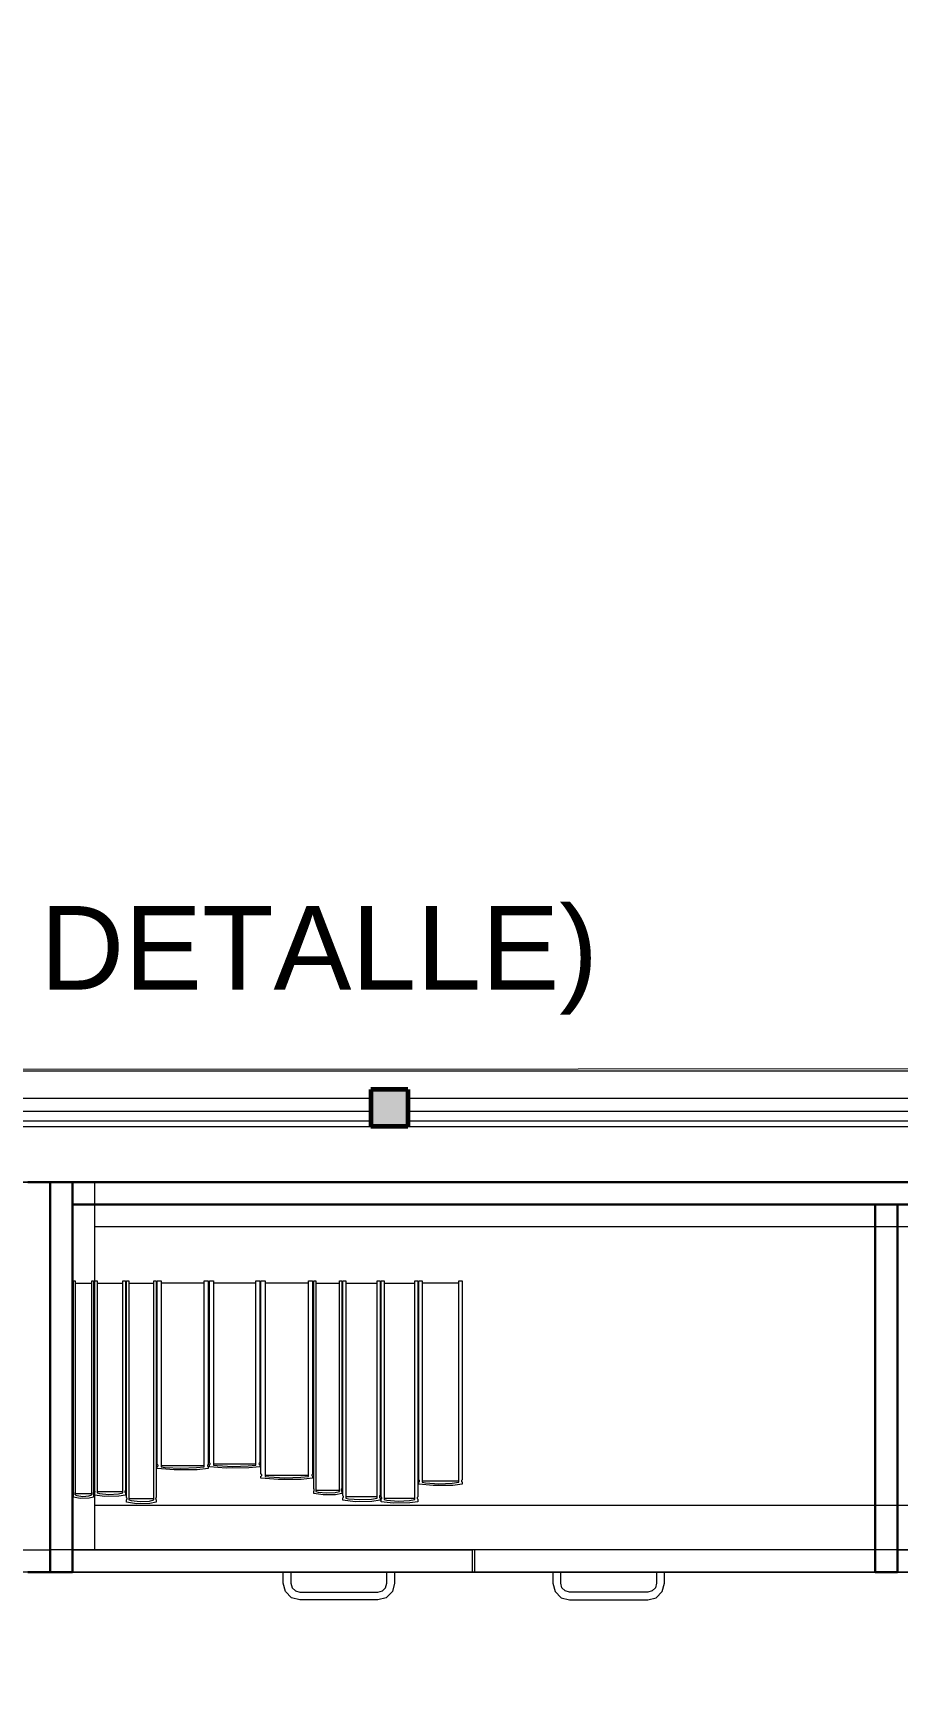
# Model space of a CAD drawing. Header units: inches. Extents: x -19 to 5698, y -728 to 92.
# Drawn here: x 324.501 to 325.276, y 35.844 to 37.327 of the extents above; entities that cross this region are included whole.
import ezdxf

# ---------------------------------------------------------------- set-up
doc = ezdxf.new("R2010")
doc.units = ezdxf.units.IN
doc.header["$MEASUREMENT"] = 0
doc.set_wipeout_variables(frame=1)
doc.linetypes.add('HIDDEN', pattern=[0.375, 0.25, -0.125])
doc.linetypes.add('Wipeout_Contour', pattern=[1, 0, -1])
doc.layers.add('00 conduct tomacorr', color=120, linetype='HIDDEN', lineweight=30)
for name, color, linetype in [('02 _ ARQ _ ZON _ Espacio.3D', 7, 'Continuous'), ('Acabado - Muros', 7, 'Continuous'), ('Interior - Mobiliario', 7, 'Continuous'), ('Notas - Etiquetas', 7, 'Continuous')]:
    doc.layers.add(name, color=color, linetype=linetype)
doc.styles.add('Estilo_Generado_4', font='swisse.ttf')
pattern_1 = [(0, (277.50006, 1e-08), (0, 0.030000001), [])]

msp = doc.modelspace()

# ---------------------------------------------------------------- linework, layer by layer
at = {"layer": '02 _ ARQ _ ZON _ Espacio.3D', "color": 254, "linetype": 'Continuous', "lineweight": 0, "flags": 128}
for points in [[(322.07, 31), (322.07, 29.7), (328.0701, 29.7), (328.0701, 30.2), (328.57, 30.2), (328.5701, 30.7), (328.92, 30.7), (328.92, 31.899), (330.2701, 31.899), (330.2701, 32.9963), (328.92, 32.9963), (328.9203, 36.3463), (321.57, 36.3463), (321.57, 39.4), (321.17, 39.4), (321.17, 39.75), (317.27, 39.75), (317.27, 29.75), (320.97, 29.75), (320.97, 30.2), (321.57, 30.2), (321.57, 31)], [(322.07, 39), (321.62, 39), (321.62, 36.3963), (328.9201, 36.4), (328.9201, 39), (328.57, 39), (328.57, 39.4), (328.17, 39.4), (328.17, 39.75), (322.07, 39.75)]]:
    msp.add_lwpolyline(points, close=True, dxfattribs=at)
at = {"layer": 'Interior - Mobiliario', "color": 175, "linetype": 'Continuous', "lineweight": 13}
for p, q in [((324.5359, 36.2763), (325.9959, 36.2763)), ((324.5359, 35.9663), (324.5359, 36.2763)), ((324.5559, 36.0063), (324.5559, 36.2563)), ((324.5533, 36.0156), (324.5533, 36.2076)), ((324.5533, 36.2076), (324.5548, 36.2076)), ((324.5548, 36.2076), (324.5548, 36.0179)), ((324.5558, 36.0197), (324.5558, 36.2076)), ((324.5558, 36.2076), (324.558, 36.2076)), ((324.558, 36.2076), (324.558, 36.0174)), ((324.558, 36.2057), (324.5812, 36.2057)), ((324.5812, 36.0174), (324.5812, 36.2076)), ((324.5812, 36.2076), (324.5834, 36.2076)), ((324.5834, 36.2076), (324.5834, 36.0197)), ((324.5844, 36.0134), (324.5844, 36.2076)), ((324.5844, 36.2076), (324.5865, 36.2076)), ((324.5865, 36.2076), (324.5865, 36.0111)), ((324.5865, 36.2057), (324.6089, 36.2057)), ((324.6089, 36.0111), (324.6089, 36.2076)), ((324.6089, 36.2076), (324.611, 36.2076)), ((324.611, 36.2076), (324.611, 36.0134)), ((324.612, 36.0429), (324.612, 36.2076)), ((324.612, 36.2076), (324.6156, 36.2076)), ((324.6156, 36.2076), (324.6156, 36.0408)), ((324.6156, 36.206), (324.6541, 36.206)), ((324.6541, 36.0408), (324.6541, 36.2076)), ((324.6541, 36.2076), (324.6577, 36.2076)), ((324.6577, 36.2076), (324.6577, 36.0429)), ((324.6587, 36.0444), (324.6587, 36.2076)), ((324.6587, 36.2076), (324.6623, 36.2076)), ((324.6623, 36.2076), (324.6623, 36.0424)), ((324.6623, 36.206), (324.7004, 36.206)), ((324.7004, 36.0424), (324.7004, 36.2076)), ((324.7004, 36.2076), (324.704, 36.2076)), ((324.704, 36.2076), (324.704, 36.0444)), ((324.705, 36.0343), (324.705, 36.2076)), ((324.705, 36.2076), (324.7087, 36.2076)), ((324.7087, 36.2076), (324.7087, 36.0322)), ((324.7087, 36.2059), (324.7476, 36.2059)), ((324.7476, 36.0322), (324.7476, 36.2076)), ((324.7476, 36.2076), (324.7513, 36.2076)), ((324.7513, 36.2076), (324.7513, 36.0343)), ((324.7523, 36.0211), (324.7523, 36.2076)), ((324.7523, 36.2076), (324.7543, 36.2076)), ((324.7543, 36.2076), (324.7543, 36.0188)), ((324.7543, 36.2057), (324.7754, 36.2057)), ((324.7754, 36.0188), (324.7754, 36.2076)), ((324.7754, 36.2076), (324.7774, 36.2076)), ((324.7774, 36.2076), (324.7774, 36.0211)), ((324.7784, 36.0152), (324.7784, 36.2076)), ((324.7784, 36.2076), (324.781, 36.2076)), ((324.781, 36.2076), (324.781, 36.0128)), ((324.781, 36.2057), (324.8091, 36.2057)), ((324.8091, 36.0128), (324.8091, 36.2076)), ((324.8091, 36.2076), (324.8118, 36.2076)), ((324.8118, 36.2076), (324.8118, 36.0152)), ((324.8128, 36.0139), (324.8128, 36.2076)), ((324.8128, 36.2076), (324.8154, 36.2076)), ((324.8154, 36.2076), (324.8154, 36.0115)), ((324.8154, 36.2057), (324.843, 36.2057)), ((324.843, 36.0115), (324.843, 36.2076)), ((324.843, 36.2076), (324.8456, 36.2076)), ((324.8456, 36.2076), (324.8456, 36.0139)), ((324.8466, 36.0291), (324.8466, 36.2076)), ((324.8466, 36.2076), (324.8497, 36.2076)), ((324.8497, 36.2076), (324.8497, 36.0269)), ((324.8497, 36.2058), (324.8824, 36.2058)), ((324.8824, 36.0269), (324.8824, 36.2076)), ((324.8824, 36.2076), (324.8855, 36.2076)), ((324.8855, 36.2076), (324.8855, 36.0291)), ((324.6122, 36.0428), (324.612, 36.0429)), ((324.612, 36.041), (324.6122, 36.0411)), ((324.612, 36.0392), (324.612, 36.041)), ((324.6272, 36.038), (324.612, 36.0392)), ((324.6124, 36.0425), (324.6122, 36.0428)), ((324.6122, 36.0411), (324.6125, 36.0413)), ((324.6126, 36.0423), (324.6124, 36.0425)), ((324.6125, 36.0413), (324.6127, 36.0416)), ((324.6127, 36.0421), (324.6126, 36.0423)), ((324.6128, 36.0418), (324.6127, 36.0421)), ((324.6127, 36.0416), (324.6128, 36.0418)), ((324.6541, 36.0417), (324.6156, 36.0417)), ((324.6156, 36.0408), (324.6191, 36.0403)), ((324.6191, 36.0403), (324.6331, 36.0396)), ((324.6477, 36.0382), (324.6272, 36.038)), ((324.6331, 36.0396), (324.6472, 36.0401)), ((324.6472, 36.0401), (324.6541, 36.0408)), ((324.6577, 36.0392), (324.6477, 36.0382)), ((324.6572, 36.0425), (324.657, 36.0423)), ((324.657, 36.0423), (324.657, 36.042)), ((324.657, 36.042), (324.657, 36.0418)), ((324.657, 36.0418), (324.6571, 36.0415)), ((324.6571, 36.0415), (324.6573, 36.0413)), ((324.6575, 36.0427), (324.6572, 36.0425)), ((324.6573, 36.0413), (324.6575, 36.0411)), ((324.6577, 36.0429), (324.6575, 36.0427)), ((324.6575, 36.0411), (324.6577, 36.041)), ((324.6577, 36.041), (324.6577, 36.0392)), ((324.6589, 36.0443), (324.6587, 36.0444)), ((324.6587, 36.0425), (324.659, 36.0427)), ((324.6587, 36.0407), (324.6587, 36.0425)), ((324.6738, 36.0396), (324.6587, 36.0407)), ((324.6592, 36.0441), (324.6589, 36.0443)), ((324.659, 36.0427), (324.6592, 36.0429)), ((324.6594, 36.0439), (324.6592, 36.0441)), ((324.6592, 36.0429), (324.6594, 36.0431)), ((324.6595, 36.0436), (324.6594, 36.0439)), ((324.6594, 36.0431), (324.6595, 36.0434)), ((324.6595, 36.0434), (324.6595, 36.0436)), ((324.7004, 36.0432), (324.6623, 36.0432)), ((324.6623, 36.0424), (324.6658, 36.0419)), ((324.6658, 36.0419), (324.6797, 36.0412)), ((324.6941, 36.0398), (324.6738, 36.0396)), ((324.6797, 36.0412), (324.6936, 36.0416)), ((324.6936, 36.0416), (324.7004, 36.0424)), ((324.704, 36.0407), (324.6941, 36.0398)), ((324.7033, 36.0438), (324.7032, 36.0436)), ((324.7032, 36.0436), (324.7033, 36.0433)), ((324.7035, 36.044), (324.7033, 36.0438)), ((324.7033, 36.0433), (324.7034, 36.0431)), ((324.7034, 36.0431), (324.7036, 36.0428)), ((324.7038, 36.0443), (324.7035, 36.044)), ((324.7036, 36.0428), (324.7038, 36.0426)), ((324.704, 36.0444), (324.7038, 36.0443)), ((324.7038, 36.0426), (324.704, 36.0425)), ((324.704, 36.0425), (324.704, 36.0407)), ((324.7052, 36.0342), (324.705, 36.0343)), ((324.705, 36.0324), (324.7053, 36.0325)), ((324.705, 36.0305), (324.705, 36.0324)), ((324.7204, 36.0293), (324.705, 36.0305)), ((324.7055, 36.034), (324.7052, 36.0342)), ((324.7053, 36.0325), (324.7055, 36.0328)), ((324.7057, 36.0338), (324.7055, 36.034)), ((324.7055, 36.0328), (324.7057, 36.033)), ((324.7058, 36.0335), (324.7057, 36.0338)), ((324.7057, 36.033), (324.7058, 36.0333)), ((324.7058, 36.0333), (324.7058, 36.0335)), ((324.7476, 36.0331), (324.7087, 36.0331)), ((324.7087, 36.0322), (324.7122, 36.0317)), ((324.7122, 36.0317), (324.7264, 36.031)), ((324.7264, 36.031), (324.7407, 36.0314)), ((324.7407, 36.0314), (324.7476, 36.0322)), ((324.7513, 36.0305), (324.7412, 36.0295)), ((324.7506, 36.0337), (324.7505, 36.0335)), ((324.7505, 36.0335), (324.7505, 36.0332)), ((324.7505, 36.0332), (324.7507, 36.0329)), ((324.7508, 36.034), (324.7506, 36.0337)), ((324.7507, 36.0329), (324.7509, 36.0327)), ((324.7511, 36.0342), (324.7508, 36.034)), ((324.7509, 36.0327), (324.7511, 36.0325)), ((324.7513, 36.0343), (324.7511, 36.0342)), ((324.7511, 36.0325), (324.7513, 36.0324)), ((324.7513, 36.0324), (324.7513, 36.0305)), ((324.5506, 36.0147), (324.5533, 36.0156)), ((324.5546, 36.0175), (324.5545, 36.0172)), ((324.5545, 36.0172), (324.5545, 36.0169)), ((324.5545, 36.0169), (324.5545, 36.0167)), ((324.5545, 36.0167), (324.5545, 36.0164)), ((324.5545, 36.0164), (324.5546, 36.0161)), ((324.5547, 36.0177), (324.5546, 36.0175)), ((324.5546, 36.0161), (324.5547, 36.0159)), ((324.5548, 36.0179), (324.5547, 36.0177)), ((324.5547, 36.0159), (324.5548, 36.0158)), ((324.5548, 36.0158), (324.5548, 36.0136)), ((324.5559, 36.0196), (324.5558, 36.0197)), ((324.5558, 36.0176), (324.5559, 36.0177)), ((324.5558, 36.0155), (324.5558, 36.0176)), ((324.565, 36.0142), (324.5558, 36.0155)), ((324.556, 36.0194), (324.5559, 36.0196)), ((324.5559, 36.0177), (324.5561, 36.018)), ((324.5561, 36.0191), (324.556, 36.0194)), ((324.5562, 36.0188), (324.5561, 36.0191)), ((324.5561, 36.018), (324.5562, 36.0183)), ((324.5562, 36.0185), (324.5562, 36.0188)), ((324.5562, 36.0183), (324.5562, 36.0185)), ((324.5812, 36.0184), (324.558, 36.0184)), ((324.558, 36.0174), (324.5601, 36.0168)), ((324.5601, 36.0168), (324.5685, 36.016)), ((324.5685, 36.016), (324.5771, 36.0165)), ((324.5771, 36.0165), (324.5812, 36.0174)), ((324.5834, 36.0155), (324.5774, 36.0144)), ((324.5831, 36.0193), (324.583, 36.019)), ((324.583, 36.019), (324.583, 36.0188)), ((324.583, 36.0188), (324.583, 36.0185)), ((324.583, 36.0185), (324.583, 36.0182)), ((324.583, 36.0182), (324.5831, 36.0179)), ((324.5833, 36.0195), (324.5831, 36.0193)), ((324.5831, 36.0179), (324.5833, 36.0177)), ((324.5834, 36.0197), (324.5833, 36.0195)), ((324.5833, 36.0177), (324.5834, 36.0176)), ((324.5834, 36.0176), (324.5834, 36.0155)), ((324.7412, 36.0295), (324.7204, 36.0293)), ((324.7524, 36.021), (324.7523, 36.0211)), ((324.7523, 36.019), (324.7524, 36.0191)), ((324.7523, 36.0169), (324.7523, 36.019)), ((324.7607, 36.0156), (324.7523, 36.0169)), ((324.7526, 36.0207), (324.7524, 36.021)), ((324.7524, 36.0191), (324.7526, 36.0194)), ((324.7527, 36.0205), (324.7526, 36.0207)), ((324.7526, 36.0194), (324.7527, 36.0196)), ((324.7527, 36.0202), (324.7527, 36.0205)), ((324.7527, 36.0199), (324.7527, 36.0202)), ((324.7527, 36.0196), (324.7527, 36.0199)), ((324.7754, 36.0197), (324.7543, 36.0197)), ((324.7543, 36.0188), (324.7562, 36.0182)), ((324.7562, 36.0182), (324.7639, 36.0174)), ((324.7719, 36.0158), (324.7607, 36.0156)), ((324.7639, 36.0174), (324.7716, 36.0179)), ((324.7716, 36.0179), (324.7754, 36.0188)), ((324.7774, 36.0169), (324.7719, 36.0158)), ((324.7771, 36.0207), (324.777, 36.0204)), ((324.777, 36.0204), (324.777, 36.0201)), ((324.777, 36.0201), (324.777, 36.0198)), ((324.777, 36.0198), (324.777, 36.0196)), ((324.777, 36.0196), (324.7771, 36.0193)), ((324.7772, 36.0209), (324.7771, 36.0207)), ((324.7771, 36.0193), (324.7773, 36.0191)), ((324.7774, 36.0211), (324.7772, 36.0209)), ((324.7773, 36.0191), (324.7774, 36.019)), ((324.7774, 36.019), (324.7774, 36.0169)), ((324.8468, 36.029), (324.8466, 36.0291)), ((324.8466, 36.0271), (324.8468, 36.0272)), ((324.8466, 36.0251), (324.8466, 36.0271)), ((324.8596, 36.0239), (324.8466, 36.0251)), ((324.847, 36.0288), (324.8468, 36.029)), ((324.8468, 36.0272), (324.8471, 36.0275)), ((324.8472, 36.0285), (324.847, 36.0288)), ((324.8471, 36.0275), (324.8472, 36.0277)), ((324.8473, 36.0283), (324.8472, 36.0285)), ((324.8472, 36.0277), (324.8473, 36.028)), ((324.8473, 36.028), (324.8473, 36.0283)), ((324.8824, 36.0279), (324.8497, 36.0279)), ((324.8497, 36.0269), (324.8527, 36.0264)), ((324.8527, 36.0264), (324.8646, 36.0256)), ((324.877, 36.0241), (324.8596, 36.0239)), ((324.8646, 36.0256), (324.8766, 36.0261)), ((324.8766, 36.0261), (324.8824, 36.0269)), ((324.8855, 36.0251), (324.877, 36.0241)), ((324.8851, 36.0287), (324.8849, 36.0285)), ((324.8849, 36.0285), (324.8849, 36.0282)), ((324.8849, 36.0282), (324.8849, 36.0279)), ((324.8849, 36.0279), (324.885, 36.0277)), ((324.885, 36.0277), (324.8851, 36.0274)), ((324.8853, 36.029), (324.8851, 36.0287)), ((324.8851, 36.0274), (324.8854, 36.0272)), ((324.8855, 36.0291), (324.8853, 36.029)), ((324.8854, 36.0272), (324.8855, 36.0271)), ((324.8855, 36.0271), (324.8855, 36.0251)), ((324.5451, 36.0142), (324.5506, 36.0147)), ((324.5548, 36.0136), (324.5508, 36.0126)), ((324.5559, 35.9663), (324.5559, 36.0063)), ((324.5774, 36.0144), (324.565, 36.0142)), ((324.5845, 36.0133), (324.5844, 36.0134)), ((324.5844, 36.0112), (324.5846, 36.0114)), ((324.5844, 36.0091), (324.5844, 36.0112)), ((324.5933, 36.0077), (324.5844, 36.0091)), ((324.5847, 36.0131), (324.5845, 36.0133)), ((324.5846, 36.0114), (324.5847, 36.0116)), ((324.5848, 36.0128), (324.5847, 36.0131)), ((324.5847, 36.0116), (324.5848, 36.0119)), ((324.5849, 36.0125), (324.5848, 36.0128)), ((324.5848, 36.0119), (324.5849, 36.0122)), ((324.5849, 36.0122), (324.5849, 36.0125)), ((324.6089, 36.012), (324.5865, 36.012)), ((324.5865, 36.0111), (324.5886, 36.0105)), ((324.5886, 36.0105), (324.5967, 36.0096)), ((324.6052, 36.008), (324.5933, 36.0077)), ((324.5967, 36.0096), (324.6049, 36.0101)), ((324.6049, 36.0101), (324.6089, 36.0111)), ((324.611, 36.0091), (324.6052, 36.008)), ((324.6106, 36.0127), (324.6105, 36.0124)), ((324.6105, 36.0124), (324.6106, 36.0122)), ((324.6107, 36.013), (324.6106, 36.0127)), ((324.6106, 36.0122), (324.6106, 36.0119)), ((324.6106, 36.0119), (324.6107, 36.0116)), ((324.6108, 36.0133), (324.6107, 36.013)), ((324.6107, 36.0116), (324.6109, 36.0113)), ((324.611, 36.0134), (324.6108, 36.0133)), ((324.6109, 36.0113), (324.611, 36.0112)), ((324.611, 36.0112), (324.611, 36.0091)), ((324.7785, 36.0151), (324.7784, 36.0152)), ((324.7784, 36.013), (324.7785, 36.0131)), ((324.7784, 36.0108), (324.7784, 36.013)), ((324.7895, 36.0095), (324.7784, 36.0108)), ((324.7787, 36.0148), (324.7785, 36.0151)), ((324.7785, 36.0131), (324.7787, 36.0134)), ((324.7788, 36.0145), (324.7787, 36.0148)), ((324.7787, 36.0134), (324.7789, 36.0137)), ((324.7789, 36.0143), (324.7788, 36.0145)), ((324.7789, 36.014), (324.7789, 36.0143)), ((324.7789, 36.0137), (324.7789, 36.014)), ((324.8091, 36.0138), (324.781, 36.0138)), ((324.781, 36.0128), (324.7836, 36.0122)), ((324.7836, 36.0122), (324.7938, 36.0114)), ((324.8044, 36.0098), (324.7895, 36.0095)), ((324.7938, 36.0114), (324.8041, 36.0119)), ((324.8041, 36.0119), (324.8091, 36.0128)), ((324.8118, 36.0108), (324.8044, 36.0098)), ((324.8113, 36.0145), (324.8112, 36.0142)), ((324.8112, 36.0142), (324.8112, 36.0139)), ((324.8112, 36.0139), (324.8113, 36.0136)), ((324.8114, 36.0147), (324.8113, 36.0145)), ((324.8113, 36.0136), (324.8114, 36.0133)), ((324.8116, 36.015), (324.8114, 36.0147)), ((324.8114, 36.0133), (324.8116, 36.0131)), ((324.8118, 36.0152), (324.8116, 36.015)), ((324.8116, 36.0131), (324.8118, 36.013)), ((324.8118, 36.013), (324.8118, 36.0108)), ((324.8129, 36.0138), (324.8128, 36.0139)), ((324.8128, 36.0117), (324.8129, 36.0119)), ((324.8128, 36.0095), (324.8128, 36.0117)), ((324.8237, 36.0082), (324.8128, 36.0095)), ((324.8131, 36.0135), (324.8129, 36.0138)), ((324.8129, 36.0119), (324.8131, 36.0121)), ((324.8132, 36.0132), (324.8131, 36.0135)), ((324.8131, 36.0121), (324.8133, 36.0124)), ((324.8133, 36.013), (324.8132, 36.0132)), ((324.8133, 36.0127), (324.8133, 36.013)), ((324.8133, 36.0124), (324.8133, 36.0127)), ((324.843, 36.0125), (324.8154, 36.0125)), ((324.8154, 36.0115), (324.8179, 36.0109)), ((324.8179, 36.0109), (324.828, 36.0101)), ((324.8384, 36.0085), (324.8237, 36.0082)), ((324.828, 36.0101), (324.8381, 36.0106)), ((324.8381, 36.0106), (324.843, 36.0115)), ((324.8456, 36.0095), (324.8384, 36.0085)), ((324.8453, 36.0135), (324.8451, 36.0132)), ((324.8451, 36.0132), (324.8451, 36.0129)), ((324.8451, 36.0129), (324.8451, 36.0126)), ((324.8451, 36.0126), (324.8452, 36.0123)), ((324.8452, 36.0123), (324.8453, 36.012)), ((324.8455, 36.0137), (324.8453, 36.0135)), ((324.8453, 36.012), (324.8455, 36.0118)), ((324.8456, 36.0139), (324.8455, 36.0137)), ((324.8455, 36.0118), (324.8456, 36.0117)), ((324.8456, 36.0117), (324.8456, 36.0095)), ((325.9959, 35.9663), (324.5359, 35.9663)), ((324.8949, 35.9463), (324.8949, 35.9663)), ((324.8969, 35.9463), (324.8969, 35.9663)), ((324.7249, 35.9363), (324.7249, 35.9463)), ((324.7249, 35.9463), (324.7319, 35.9463)), ((324.7319, 35.9463), (324.7319, 35.9363)), ((324.8179, 35.9463), (324.8249, 35.9463)), ((324.8179, 35.9363), (324.8179, 35.9463)), ((324.8249, 35.9463), (324.8249, 35.9363)), ((324.9669, 35.9463), (324.9669, 35.9363)), ((324.9739, 35.9463), (324.9669, 35.9463)), ((324.9739, 35.9363), (324.9739, 35.9463)), ((325.0599, 35.9463), (325.0599, 35.9363)), ((325.0669, 35.9463), (325.0599, 35.9463)), ((325.0669, 35.9363), (325.0669, 35.9463)), ((324.7269, 35.9288), (324.7249, 35.9363)), ((324.7324, 35.9233), (324.7269, 35.9288)), ((324.7319, 35.9363), (324.733, 35.9323)), ((324.733, 35.9323), (324.7359, 35.9294)), ((324.7359, 35.9294), (324.7399, 35.9283)), ((324.7399, 35.9283), (324.8099, 35.9283)), ((324.8099, 35.9283), (324.8139, 35.9294)), ((324.8139, 35.9294), (324.8168, 35.9323)), ((324.8168, 35.9323), (324.8179, 35.9363)), ((324.8229, 35.9288), (324.8174, 35.9233)), ((324.8249, 35.9363), (324.8229, 35.9288)), ((324.9669, 35.9363), (324.9689, 35.9288)), ((324.9689, 35.9288), (324.9744, 35.9233)), ((324.975, 35.9323), (324.9739, 35.9363)), ((324.9779, 35.9294), (324.975, 35.9323)), ((324.9819, 35.9283), (324.9779, 35.9294)), ((325.0519, 35.9283), (324.9819, 35.9283)), ((325.0559, 35.9294), (325.0519, 35.9283)), ((325.0588, 35.9323), (325.0559, 35.9294)), ((325.0599, 35.9363), (325.0588, 35.9323)), ((325.0594, 35.9233), (325.0649, 35.9288)), ((325.0649, 35.9288), (325.0669, 35.9363)), ((324.7399, 35.9213), (324.7324, 35.9233)), ((324.8099, 35.9213), (324.7399, 35.9213)), ((324.8174, 35.9233), (324.8099, 35.9213)), ((324.9744, 35.9233), (324.9819, 35.9213)), ((324.9819, 35.9213), (325.0519, 35.9213)), ((325.0519, 35.9213), (325.0594, 35.9233))]:
    msp.add_line(p, q, dxfattribs=at)

# ---------------------------------------------------------------- texts
at = {"layer": 'Notas - Etiquetas', "color": 171, "linetype": 'Continuous', "lineweight": 13, "insert": (323.2319, 36.4953), "char_height": 0.075, "attachment_point": 4, "rotation": 360, "style": 'Estilo_Generado_4'}
msp.add_mtext('\\A1;{\\pql;\\fSwis721 Ex BT|b0|i0|c0|p34;TABIQUERIA FIJA 2 (VER DETALLE)\\fSwis721 Ex BT|b0|i0|c0|p34; }', dxfattribs=at)

# ---------------------------------------------------------------- next in the draw order: wipeouts: each hides what was drawn before it
at = {"color": 254, "linetype": 'Wipeout_Contour', "lineweight": 0, "ltscale": 14753.385082}
msp.add_wipeout([(322.7201, 36.3963), (322.7201, 36.3463), (324.8037, 36.3463), (324.8037, 36.3793), (324.8202, 36.3793), (324.8202, 36.3963)], dxfattribs=at).dxf.layer = 'Acabado - Muros'
at = {"color": 254, "linetype": 'Wipeout_Contour', "lineweight": 0, "ltscale": 9840.831955}
msp.add_wipeout([(325.2759, 35.9463), (325.2759, 36.2763), (325.2559, 36.2763), (325.2559, 35.9463)], dxfattribs=at).dxf.layer = 'Interior - Mobiliario'

# ---------------------------------------------------------------- next in the draw order: linework, layer by layer
at = {"layer": 'Acabado - Muros', "color": 251, "linetype": 'Continuous', "lineweight": 13, "flags": 128}
msp.add_lwpolyline([(322.7201, 36.3463), (324.8037, 36.3463)], dxfattribs=at)
at = {"layer": 'Interior - Mobiliario', "color": 175, "linetype": 'Continuous', "lineweight": 30}
for p, q in [((325.2559, 35.9463), (325.2559, 36.2763)), ((325.2559, 36.2763), (325.2759, 36.2763)), ((325.2759, 35.9463), (325.2759, 36.2763)), ((325.2559, 35.9463), (325.2759, 35.9463))]:
    msp.add_line(p, q, dxfattribs=at)
at = {"layer": 'Interior - Mobiliario', "color": 175, "linetype": 'Continuous', "lineweight": 13}
for p, q in [((325.2559, 36.2763), (325.2759, 36.2763)), ((325.2559, 35.9463), (325.2559, 36.2763)), ((325.2759, 36.2763), (325.2759, 35.9463)), ((325.9759, 36.2563), (324.5559, 36.2563)), ((324.5559, 36.0063), (325.9759, 36.0063)), ((325.9759, 35.9663), (324.5559, 35.9663)), ((325.2559, 35.9663), (324.8969, 35.9663)), ((325.2559, 35.9463), (325.2559, 35.9663)), ((325.2759, 35.9663), (325.6349, 35.9663)), ((325.2759, 35.9463), (325.2759, 35.9663)), ((325.2559, 35.9463), (324.8969, 35.9463)), ((325.2759, 35.9463), (325.2559, 35.9463)), ((325.2759, 35.9463), (325.2559, 35.9463)), ((325.2759, 35.9463), (325.6349, 35.9463))]:
    msp.add_line(p, q, dxfattribs=at)

# ---------------------------------------------------------------- next in the draw order: wipeouts: each hides what was drawn before it
at = {"color": 254, "linetype": 'Wipeout_Contour', "lineweight": 0, "ltscale": 14763.919006}
msp.add_wipeout([(324.8202, 36.3963), (324.8202, 36.3793), (324.8367, 36.3793), (324.8367, 36.3463), (326.9702, 36.3463), (326.9702, 36.3963)], dxfattribs=at).dxf.layer = 'Acabado - Muros'

# ---------------------------------------------------------------- next in the draw order: linework, layer by layer
at = {"layer": 'Acabado - Muros', "color": 7, "linetype": 'Continuous', "lineweight": 60}
msp.add_line((324.8367, 36.3793), (324.8037, 36.3793), dxfattribs=at)
at = {"layer": 'Acabado - Muros', "color": 251, "linetype": 'Continuous', "lineweight": 13, "flags": 128}
for points in [[(322.7201, 36.3963), (324.8202, 36.3963), (326.9702, 36.3963)], [(324.8367, 36.3463), (326.9702, 36.3463)]]:
    msp.add_lwpolyline(points, dxfattribs=at)

# ---------------------------------------------------------------- next in the draw order: wipeouts: each hides what was drawn before it
at = {"color": 254, "linetype": 'Wipeout_Contour', "lineweight": 0, "ltscale": 9834.83143}
msp.add_wipeout([(324.8037, 36.3513), (324.8037, 36.3713), (322.7201, 36.3713), (322.7201, 36.3513)], dxfattribs=at).dxf.layer = 'Acabado - Muros'
at = {"color": 254, "linetype": 'Wipeout_Contour', "lineweight": 0, "ltscale": 9840.842226}
msp.add_wipeout([(325.9959, 36.2763), (325.9959, 36.2963), (324.5359, 36.2963), (324.5359, 36.2763)], dxfattribs=at).dxf.layer = 'Interior - Mobiliario'

# ---------------------------------------------------------------- next in the draw order: hatches: boundary and pattern name
at = {"layer": 'Acabado - Muros', "linetype": 'Continuous', "lineweight": 0}
h = msp.add_hatch(dxfattribs=at)
h.set_pattern_fill('CONTRACHAPADO_0002', color=254, style=0, pattern_type=2)
h.set_pattern_definition(pattern_1)
h.paths.add_polyline_path([(324.8037, 36.3513), (324.8037, 36.3713), (322.7201, 36.3713), (322.7201, 36.3513)])

# ---------------------------------------------------------------- next in the draw order: linework, layer by layer
at = {"layer": 'Acabado - Muros', "color": 7, "linetype": 'Continuous', "lineweight": 60}
msp.add_line((324.8037, 36.3793), (324.8037, 36.3463), dxfattribs=at)
at = {"layer": 'Acabado - Muros', "color": 7, "linetype": 'Continuous', "lineweight": 13, "flags": 128}
msp.add_lwpolyline([(324.8037, 36.3513), (324.8037, 36.3713), (322.7201, 36.3713), (322.7201, 36.3513)], close=True, dxfattribs=at)
at = {"layer": 'Interior - Mobiliario', "color": 175, "linetype": 'Continuous', "lineweight": 30}
for p, q in [((324.5359, 36.2763), (324.5359, 36.2963)), ((324.5359, 36.2963), (325.9959, 36.2963)), ((324.5359, 36.2763), (325.9959, 36.2763))]:
    msp.add_line(p, q, dxfattribs=at)
at = {"layer": 'Interior - Mobiliario', "color": 175, "linetype": 'Continuous', "lineweight": 13}
for p, q in [((324.5359, 36.2963), (325.9959, 36.2963)), ((324.5359, 36.2763), (324.5359, 36.2963)), ((324.5559, 36.2963), (325.9759, 36.2963)), ((324.5559, 36.2563), (324.5559, 36.2963)), ((325.9959, 36.2763), (324.5359, 36.2763)), ((325.2559, 36.2763), (325.2759, 36.2763)), ((325.2559, 35.9463), (325.2559, 36.2763)), ((325.2759, 36.2763), (325.2759, 35.9463))]:
    msp.add_line(p, q, dxfattribs=at)

# ---------------------------------------------------------------- next in the draw order: wipeouts: each hides what was drawn before it
at = {"color": 254, "linetype": 'Wipeout_Contour', "lineweight": 0, "ltscale": 9843.396633}
msp.add_wipeout([(326.9702, 36.3513), (326.9702, 36.3713), (324.8367, 36.3713), (324.8367, 36.3513)], dxfattribs=at).dxf.layer = 'Acabado - Muros'

# ---------------------------------------------------------------- next in the draw order: hatches: boundary and pattern name
at = {"layer": 'Acabado - Muros', "linetype": 'Continuous', "lineweight": 0}
msp.add_hatch(color=254, dxfattribs=at).paths.add_polyline_path([(324.8367, 36.3793), (324.8037, 36.3793), (324.8037, 36.3463), (324.8367, 36.3463)])
h = msp.add_hatch(dxfattribs=at)
h.set_pattern_fill('CONTRACHAPADO_0002', color=254, style=0, pattern_type=2)
h.set_pattern_definition(pattern_1)
h.paths.add_polyline_path([(326.9702, 36.3513), (326.9702, 36.3713), (324.8367, 36.3713), (324.8367, 36.3513)])

# ---------------------------------------------------------------- next in the draw order: linework, layer by layer
at = {"layer": 'Acabado - Muros', "color": 7, "linetype": 'Continuous', "lineweight": 60}
for p, q in [((324.8367, 36.3793), (324.8367, 36.3463)), ((324.8367, 36.3463), (324.8037, 36.3463))]:
    msp.add_line(p, q, dxfattribs=at)
at = {"layer": 'Acabado - Muros', "color": 7, "linetype": 'Continuous', "lineweight": 13, "flags": 128}
msp.add_lwpolyline([(326.9702, 36.3513), (326.9702, 36.3713), (324.8367, 36.3713), (324.8367, 36.3513)], close=True, dxfattribs=at)

# ---------------------------------------------------------------- next in the draw order: wipeouts: each hides what was drawn before it
at = {"color": 254, "linetype": 'Wipeout_Contour', "lineweight": 0, "ltscale": 9837.872864}
msp.add_wipeout([(324.5359, 35.9463), (324.5359, 36.2963), (324.5159, 36.2963), (324.5159, 35.9463)], dxfattribs=at).dxf.layer = 'Interior - Mobiliario'

# ---------------------------------------------------------------- next in the draw order: linework, layer by layer
at = {"layer": 'Interior - Mobiliario', "color": 175, "linetype": 'Continuous', "lineweight": 30}
for p, q in [((324.5159, 35.9463), (324.5159, 36.2963)), ((324.5159, 36.2963), (324.5359, 36.2963)), ((324.5359, 35.9463), (324.5359, 36.2963)), ((324.5159, 35.9463), (324.5359, 35.9463))]:
    msp.add_line(p, q, dxfattribs=at)
at = {"layer": 'Interior - Mobiliario', "color": 175, "linetype": 'Continuous', "lineweight": 13}
for p, q in [((324.5159, 36.2963), (324.5359, 36.2963)), ((324.5159, 35.9463), (324.5159, 36.2963)), ((324.5159, 36.2963), (324.5559, 36.2963)), ((324.5159, 35.9663), (324.5159, 36.2963)), ((326.0159, 36.2963), (324.5159, 36.2963)), ((324.5159, 36.2963), (324.5159, 35.9463)), ((324.5359, 36.2963), (324.5359, 35.9463)), ((324.5359, 36.2963), (325.9959, 36.2963)), ((324.5359, 35.9463), (324.5359, 36.2963)), ((324.5359, 36.2763), (325.9959, 36.2763)), ((324.5359, 35.9463), (324.5359, 36.2763)), ((324.5359, 36.2763), (325.9959, 36.2763)), ((324.5359, 35.9663), (324.5359, 36.2763)), ((324.5359, 36.2763), (325.9959, 36.2763)), ((324.5359, 35.9663), (324.5359, 36.2763)), ((324.5369, 36.0179), (324.5369, 36.2076)), ((324.5369, 36.2076), (324.5383, 36.2076)), ((324.5383, 36.2076), (324.5383, 36.0156)), ((324.5383, 36.2057), (324.5533, 36.2057)), ((324.537, 36.0178), (324.5369, 36.0179)), ((324.5369, 36.0158), (324.537, 36.0159)), ((324.5369, 36.0136), (324.5369, 36.0158)), ((324.5371, 36.0176), (324.537, 36.0178)), ((324.537, 36.0159), (324.5371, 36.0162)), ((324.5371, 36.0173), (324.5371, 36.0176)), ((324.5372, 36.017), (324.5371, 36.0173)), ((324.5371, 36.0164), (324.5372, 36.0167)), ((324.5371, 36.0162), (324.5371, 36.0164)), ((324.5372, 36.0167), (324.5372, 36.017)), ((324.5533, 36.0166), (324.5383, 36.0166)), ((324.5383, 36.0156), (324.5397, 36.015)), ((324.5428, 36.0123), (324.5369, 36.0136)), ((324.5397, 36.015), (324.5451, 36.0142)), ((324.5508, 36.0126), (324.5428, 36.0123)), ((324.5559, 35.9663), (324.5159, 35.9663)), ((325.9959, 35.9663), (324.5359, 35.9663)), ((325.9959, 35.9663), (324.5359, 35.9663)), ((324.5359, 35.9663), (324.8949, 35.9663)), ((324.5359, 35.9463), (324.5359, 35.9663)), ((324.5359, 35.9463), (324.5159, 35.9463)), ((324.5159, 35.9463), (326.0159, 35.9463)), ((325.9959, 35.9463), (324.5359, 35.9463)), ((325.9959, 35.9463), (324.5359, 35.9463)), ((324.5359, 35.9463), (324.8949, 35.9463))]:
    msp.add_line(p, q, dxfattribs=at)

# ---------------------------------------------------------------- next in the draw order: wipeouts: each hides what was drawn before it
at = {"color": 254, "linetype": 'Wipeout_Contour', "lineweight": 0, "ltscale": 9837.792873}
msp.add_wipeout([(324.4959, 35.9463), (324.5159, 35.9463), (324.5159, 36.2963), (324.4959, 36.2963)], dxfattribs=at).dxf.layer = 'Interior - Mobiliario'

# ---------------------------------------------------------------- next in the draw order: linework, layer by layer
at = {"layer": '00 conduct tomacorr'}
msp.add_arc((322.2421, 39.2058, -0.0007), 5.1195, 296.2361, 352.9564, dxfattribs=at)
at = {"layer": 'Interior - Mobiliario', "color": 175, "linetype": 'Continuous', "lineweight": 13}
for p, q in [((323.0159, 36.2963), (324.5159, 36.2963)), ((324.5159, 36.2963), (324.4759, 36.2963)), ((324.5159, 36.2963), (324.4959, 36.2963)), ((324.5159, 35.9463), (324.5159, 36.2963)), ((324.5159, 35.9663), (324.5159, 36.2963)), ((324.5159, 36.2963), (324.5159, 35.9463)), ((324.4759, 35.9663), (324.5159, 35.9663)), ((324.5159, 35.9463), (323.0159, 35.9463)), ((324.4959, 35.9463), (324.5159, 35.9463))]:
    msp.add_line(p, q, dxfattribs=at)
at = {"layer": 'Interior - Mobiliario', "color": 175, "linetype": 'Continuous', "lineweight": 30}
for p, q in [((324.5159, 36.2963), (324.4959, 36.2963)), ((324.5159, 35.9463), (324.5159, 36.2963)), ((324.5159, 35.9463), (324.4959, 35.9463))]:
    msp.add_line(p, q, dxfattribs=at)

doc.saveas('drawing.dxf')
